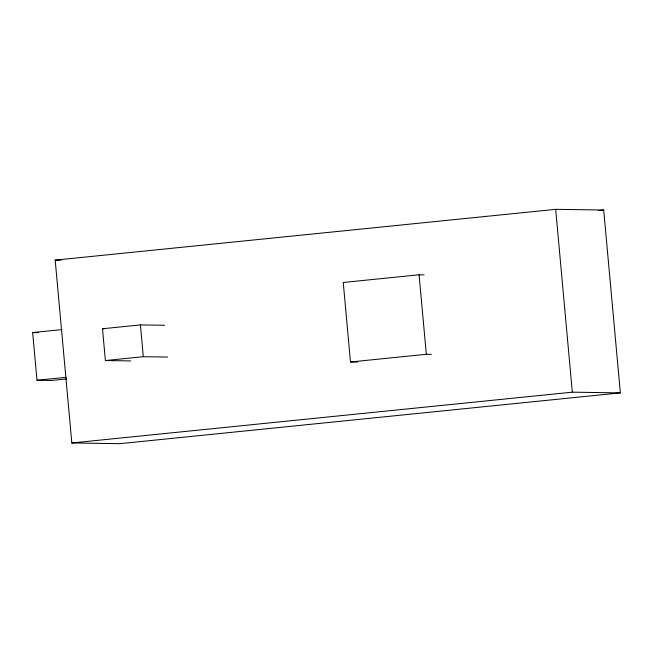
<?xml version="1.0" encoding="UTF-8"?>
<svg xmlns="http://www.w3.org/2000/svg" width="653" height="653" viewBox="0 0 653 653"><rect width="100%" height="100%" fill="white"/><g stroke="black" fill="none" stroke-linecap="round" stroke-linejoin="round"><path stroke-width="0.98" d="M55.187 260.123L555.679 209.327L603.707 210.029L620.35 392.877L119.858 443.673L71.83 442.971L55.187 260.123L61.194 260.212M598.646 210.544L603.707 210.029M424.14 274.856L419.079 274.782L343.249 282.48L350.481 361.982L357.558 362.08M66.565 378.936L51.399 380.47L36.992 380.258L32.65 332.557L61.97 329.585M130.673 360.921L105.394 360.554L102.505 328.753L140.419 324.908L164.687 325.259M105.394 360.554L143.309 356.701L167.584 357.06M36.992 380.258L66.312 377.287M350.481 361.982L426.319 354.285L431.372 354.359M71.83 442.971L572.322 392.175L620.35 392.877M102.505 328.753L104.529 328.786M32.65 332.557L38.413 332.646M555.679 209.327L572.322 392.175M419.079 274.782L426.319 354.285M140.419 324.908L143.309 356.701"/></g></svg>
